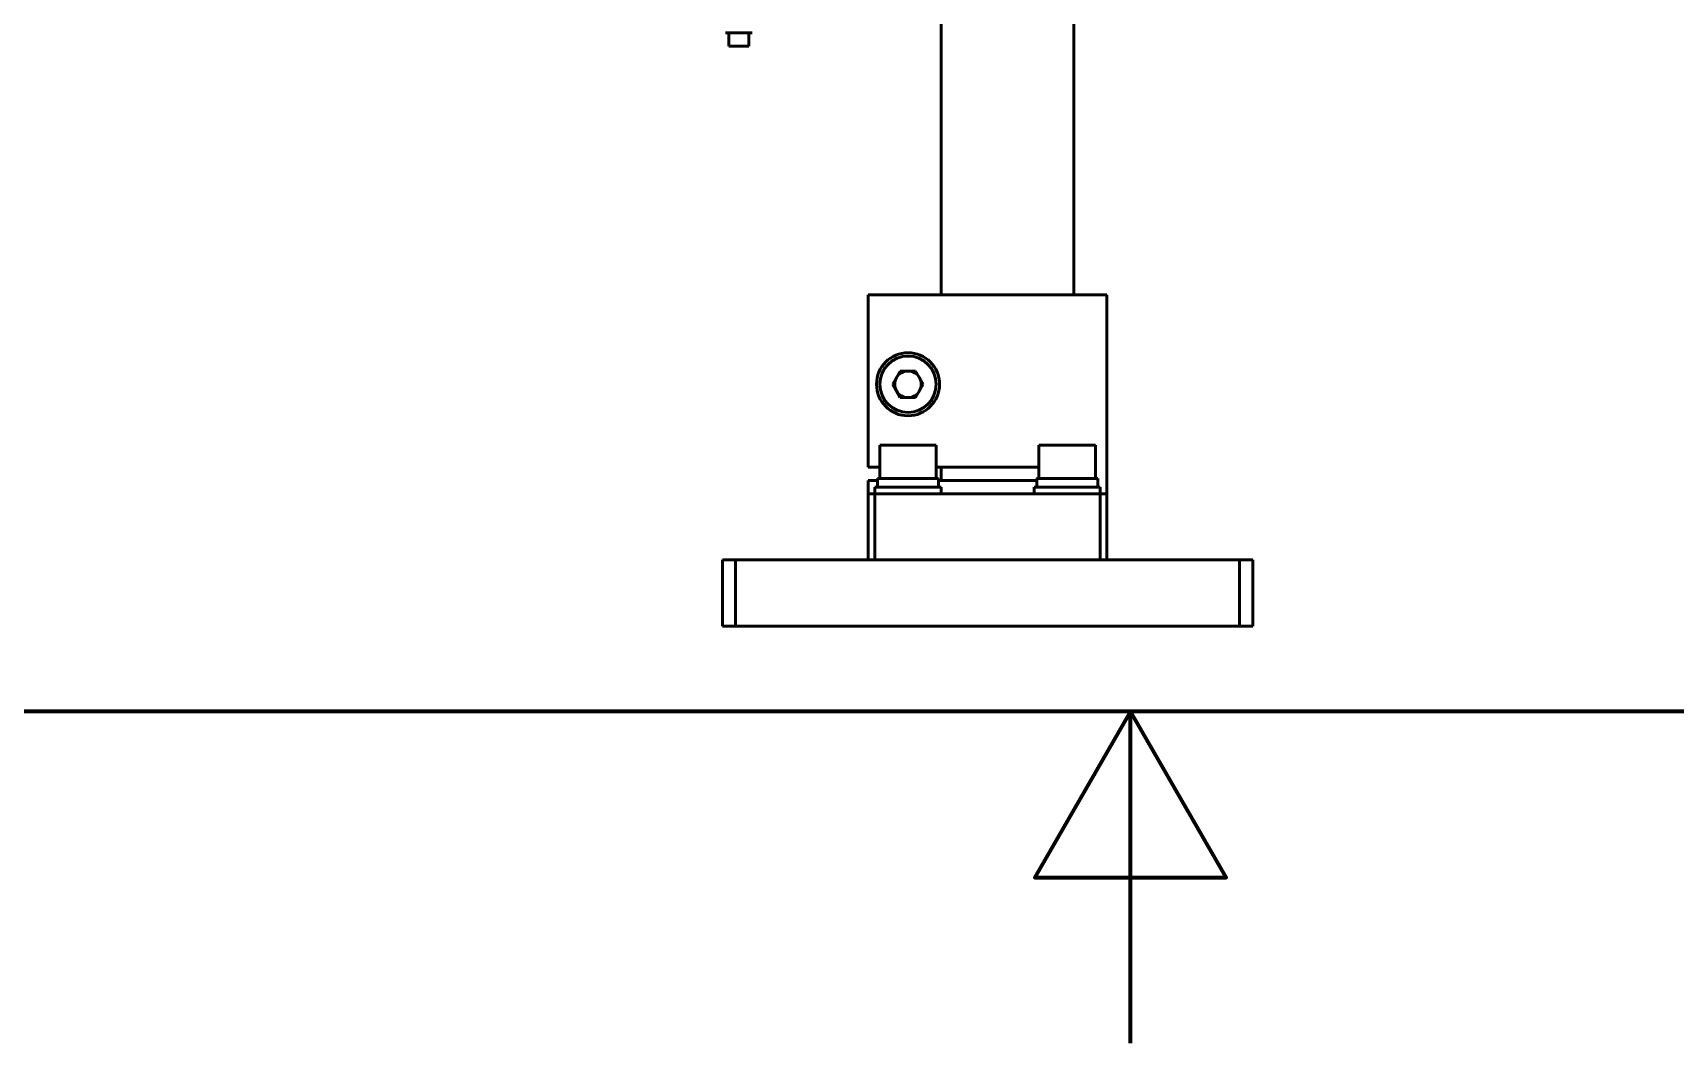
# Model space of a CAD drawing. Header units: millimetres. Extents: x 0 to 2100, y 0 to 1485.
# Drawn here: x 884.5 to 1132.1, y 0 to 152.4 of the extents above; entities that cross this region are included whole.
import ezdxf

# ---------------------------------------------------------------- set-up
doc = ezdxf.new("R2010")
doc.units = ezdxf.units.MM
doc.header["$LTSCALE"] = 5
doc.layers.add('Border (ISO)', color=7, linetype='Continuous', lineweight=70)
doc.layers.add('Visible (ISO)', color=7, linetype='Continuous', lineweight=50)

# ---------------------------------------------------------------- blocks, each defined once
blk = doc.blocks.new('図面枠 Default Border')
at = {"layer": 'Border (ISO)', "flags": 128}
for points in [[(10, 10), (10, 287), (410, 287), (410, 10), (10, 10)], [(210, 0), (210, 10), (207.113, 5), (212.887, 5), (210, 10)]]:
    blk.add_lwpolyline(points, dxfattribs=at)

msp = doc.modelspace()

# ---------------------------------------------------------------- linework, layer by layer
at = {"layer": 'Visible (ISO)'}
for p, q in [((1021.46, 112.86), (1021.46, 224.86)), ((1041.46, 112.86), (1041.46, 224.86)), ((992.96, 152.36), (988.96, 152.36)), ((989.46, 152.36), (989.46, 150.36)), ((992.46, 152.36), (992.46, 150.36)), ((992.46, 150.36), (989.46, 150.36)), ((1010.46, 86.86), (1010.46, 112.86)), ((1046.46, 112.86), (1010.46, 112.86)), ((1046.46, 82.86), (1046.46, 112.86)), ((1014.15, 99.36), (1015.3, 101.36)), ((1015.3, 97.36), (1014.15, 99.36)), ((1015.3, 101.36), (1017.61, 101.36)), ((1017.61, 101.36), (1018.77, 99.36)), ((1018.77, 99.36), (1017.61, 97.36)), ((1017.61, 97.36), (1015.3, 97.36)), ((1012.21, 90.16), (1020.71, 90.16)), ((1012.21, 90.16), (1012.21, 85.16)), ((1020.71, 90.16), (1020.71, 85.16)), ((1036.21, 90.16), (1044.71, 90.16)), ((1036.21, 90.16), (1036.21, 85.16)), ((1044.71, 90.16), (1044.71, 85.16)), ((1010.46, 86.86), (1012.21, 86.86)), ((1020.71, 86.86), (1036.21, 86.86)), ((1021.46, 84.86), (1021.46, 86.86)), ((1010.46, 82.86), (1010.46, 84.86)), ((1011.86, 84.86), (1010.46, 84.86)), ((1021.06, 85.16), (1011.86, 85.16)), ((1011.86, 83.86), (1011.86, 85.16)), ((1021.06, 83.86), (1021.06, 85.16)), ((1035.86, 84.86), (1021.06, 84.86)), ((1035.86, 85.16), (1045.06, 85.16)), ((1045.06, 85.16), (1045.06, 83.86)), ((1011.46, 82.86), (1010.46, 82.86)), ((1010.46, 82.86), (1010.46, 72.86)), ((1021.46, 83.86), (1011.46, 83.86)), ((1011.46, 82.86), (1011.46, 83.86)), ((1011.46, 72.86), (1011.46, 82.86)), ((1045.46, 82.86), (1011.46, 82.86)), ((1021.46, 82.86), (1021.46, 83.86)), ((1035.46, 83.86), (1045.46, 83.86)), ((1035.46, 83.86), (1035.46, 82.86)), ((1045.46, 83.86), (1045.46, 82.86)), ((1046.46, 82.86), (1045.46, 82.86)), ((1045.46, 82.86), (1045.46, 72.86)), ((1046.46, 72.86), (1046.46, 82.86)), ((990.46, 72.86), (988.46, 72.86)), ((988.46, 72.86), (988.46, 62.86)), ((990.46, 62.86), (990.46, 72.86)), ((1066.46, 72.86), (990.46, 72.86)), ((1068.46, 72.86), (1066.46, 72.86)), ((1066.46, 72.86), (1066.46, 62.86)), ((1068.46, 62.86), (1068.46, 72.86)), ((988.46, 62.86), (990.46, 62.86)), ((1066.46, 62.86), (990.46, 62.86)), ((1066.46, 62.86), (1068.46, 62.86))]:
    msp.add_line(p, q, dxfattribs=at)
for radius in [4.75, 4.25]:
    msp.add_circle((1016.46, 99.36), radius, dxfattribs=at)
for start, end in [(150, 210), (90, 150), (30, 90), (330, 30), (210, 270), (270, 330)]:
    msp.add_arc((1016.46, 99.36), 2, start, end, dxfattribs=at)
for centre, start_param, end_param in [((1040.46, 85.97), 1.602176, 1.652092), ((1040.46, 83.04), 1.514477, 1.539417)]:
    msp.add_ellipse(centre, major_axis=(0, 26.09), ratio=0.176327, start_param=start_param, end_param=end_param, dxfattribs=at)

# ---------------------------------------------------------------- block references
at = {"xscale": 5, "yscale": 5, "zscale": 5}
msp.add_blockref('図面枠 Default Border', (0, 0), dxfattribs=at)

doc.saveas('drawing.dxf')
